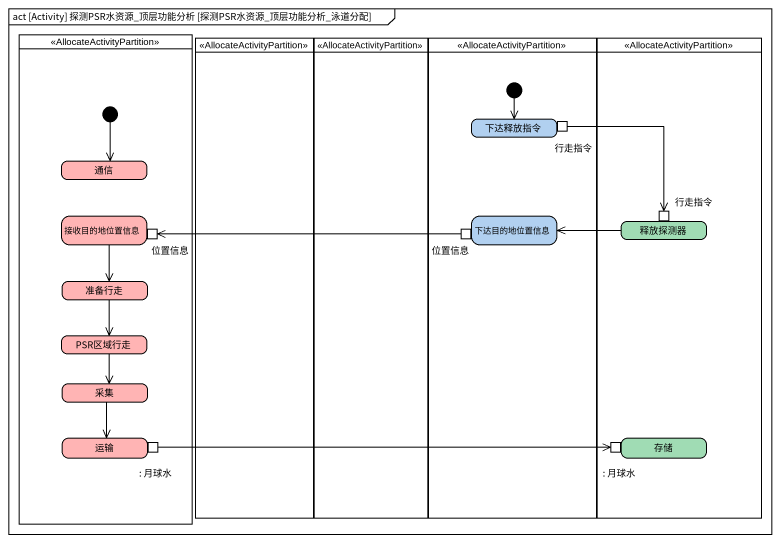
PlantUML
@startuml
mainframe act [Activity] 探测PSR水资源_顶层功能分析 [探测PSR水资源_顶层功能分析_泳道分配]
hide empty description
state " " as lane1 <<AllocateActivityPartition>> {
  state 通信 #FFB4B4
  state 接收目的地位置信息 #FFB4B4 {
    state 位置信息 <<inputPin>>
  }
  state 准备行走 #FFB4B4
  state PSR区域行走 #FFB4B4
  state 采集 #FFB4B4
  state 运输 #FFB4B4 {
    state ": 月球水" as 月球水 <<outputPin>>
  }
  [*] --> 通信
}
state " " as lane2 <<AllocateActivityPartition>>
state " " as lane3 <<AllocateActivityPartition>>
state " " as lane4 <<AllocateActivityPartition>> {
  state 下达释放指令 #B1D0F0 {
    state 行走指令 <<outputPin>>
  }
  state 下达目的地位置信息 #B1D0F0 {
    state "位置信息" as 位置信息_2 <<outputPin>>
  }
  [*] --> 下达释放指令
}
state " " as lane5 <<AllocateActivityPartition>> {
  state 释放探测器 #A0DCB4 {
    state "行走指令" as 行走指令_2 <<inputPin>>
  }
  state 存储 #A0DCB4 {
    state ": 月球水" as 月球水_2 <<inputPin>>
  }
}
行走指令 --> 行走指令_2
接收目的地位置信息 --> 准备行走
位置信息_2 -left-> 位置信息
释放探测器 -left-> 下达目的地位置信息
准备行走 --> PSR区域行走
PSR区域行走 --> 采集
采集 --> 运输
月球水 -right-> 月球水_2
@enduml
